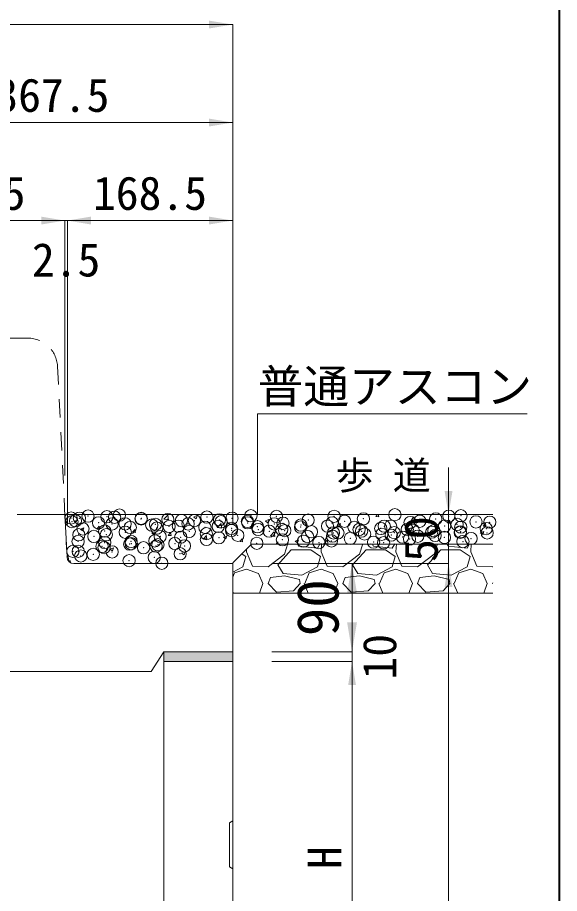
# Model space of a CAD drawing. Units: millimetres at full size. Extents: x 0 to 26200, y 7460 to 13400.
# Drawn here: x 7648 to 8200, y 11129 to 12022 of the extents above; entities that cross this region are included whole.
import ezdxf
from ezdxf.enums import TextEntityAlignment as Align

# ---------------------------------------------------------------- set-up
doc = ezdxf.new("R2010")
doc.units = ezdxf.units.MM
doc.header["$LTSCALE"] = 25
doc.header["$PDMODE"] = 32
doc.header["$PDSIZE"] = 12.5
doc.linetypes.add('USER1', pattern=[1.35, 0.75, -0.6])
doc.layers.add('ハッチング_モルタル', color=30, linetype='Continuous')
doc.layers.add('文字', color=7, linetype='Continuous')
for name, color, linetype, lineweight in [('側溝・本体', 7, 'Continuous', 9), ('図枠', 7, 'Continuous', 5), ('基礎', 3, 'Continuous', 20), ('寸法線', 7, 'Continuous', 9), ('引出線', 4, 'Continuous', 9), ('本体', 2, 'Continuous', 20), ('舗装・基礎', 7, 'Continuous', 5)]:
    doc.layers.add(name, color=color, linetype=linetype, lineweight=lineweight)
doc.styles.add('ＭＳ ゴシック', font='')
doc.styles.get('ＭＳ ゴシック').set_extended_font_data('MS Gothic')

# ---------------------------------------------------------------- blocks, each defined once
blk = doc.blocks.new('filled_arrow')
at = {"color": 0, "linetype": 'Continuous', "lineweight": -2}
blk.add_solid([(7.5, 1.25), (0, 0), (7.5, -1.25)], dxfattribs=at)

msp = doc.modelspace()

# ---------------------------------------------------------------- hatches: boundary and pattern name
at = {"layer": 'ハッチング_モルタル'}
msp.add_hatch(color=256, dxfattribs=at).paths.add_polyline_path([(7796.95, 11375.09), (7796.95, 11365.09), (7866.95, 11365.09), (7866.95, 11375.09)])

# ---------------------------------------------------------------- linework, layer by layer
at = {"layer": '側溝・本体', "linetype": 'USER1'}
for p, q in [((7658.42, 11695.09), (7535.49, 11695.09)), ((7688.38, 11666.58), (7698.12, 11471.74))]:
    msp.add_line(p, q, dxfattribs=at)
msp.add_arc((7658.42, 11665.09), 30, 2.86241, 90, dxfattribs=at)
at = {"layer": '図枠', "lineweight": 40}
msp.add_line((8200, 7659.96), (8200, 13199.96), dxfattribs=at)
at = {"layer": '基礎'}
for p, q in [((7695.95, 11515.09), (8131.95, 11515.09)), ((7866.95, 11465.81), (7886.23, 11485.09)), ((7886.23, 11485.09), (8131.95, 11485.09)), ((7866.95, 11435.09), (8131.95, 11435.09))]:
    msp.add_line(p, q, dxfattribs=at)
at = {"layer": '寸法線', "lineweight": 13}
for p, q in [((7326.95, 12015.09), (7866.95, 12015.09)), ((7866.95, 11505.09), (7866.95, 12015.09)), ((7499.45, 11915.09), (7866.95, 11915.09)), ((7866.95, 11505.09), (7866.95, 11915.09)), ((7499.45, 11815.09), (7695.95, 11815.09)), ((7647.95, 11815.09), (7746.45, 11815.09)), ((7695.95, 11555.09), (7695.95, 11815.09)), ((7695.95, 11555.09), (7695.95, 11815.09)), ((7698.45, 11815.09), (7866.95, 11815.09)), ((7698.45, 11505.09), (7698.45, 11815.09)), ((7698.45, 11505.09), (7698.45, 11815.09)), ((7866.95, 11505.09), (7866.95, 11815.09)), ((8086.95, 11563.09), (8086.95, 11417.09)), ((7735.95, 11515.09), (8086.95, 11515.09)), ((7906.95, 11465.09), (8086.95, 11465.09)), ((7906.95, 11465.09), (8086.95, 11465.09)), ((7916.95, 11465.09), (7988.62, 11465.09)), ((7988.62, 11465.09), (7988.62, 11375.09)), ((8086.95, 11465.09), (8086.95, 10715.09)), ((7988.62, 11423.09), (7988.62, 11317.09)), ((7906.95, 11375.09), (7988.62, 11375.09)), ((7916.95, 11375.09), (7988.62, 11375.09)), ((7906.95, 11365.09), (7988.62, 11365.09)), ((7906.95, 11365.09), (7988.62, 11365.09)), ((7988.62, 11365.09), (7988.62, 10965.09))]:
    msp.add_line(p, q, dxfattribs=at)
at = {"layer": '引出線'}
msp.add_lwpolyline([(7892.33, 11515.09), (7892.33, 11617.76), (8167.17, 11617.76)], dxfattribs=at)
at = {"layer": '本体'}
for p, q in [((7647.45, 11515.09), (7695.95, 11515.09)), ((7695.95, 11515.09), (7698.12, 11471.74)), ((7705.11, 11465.09), (7866.95, 11465.09)), ((7866.95, 11365.09), (7866.95, 11465.09)), ((7796.95, 11375.09), (7783.95, 11355.09)), ((7796.95, 11375.09), (7866.95, 11375.09)), ((7796.95, 11375.09), (7796.95, 11059.12)), ((7796.95, 11375.09), (7866.95, 11375.09)), ((7866.95, 11375.09), (7866.95, 10715.09)), ((7796.95, 11365.09), (7866.95, 11365.09)), ((7409.95, 11355.09), (7783.95, 11355.09)), ((7863.75, 11200.68), (7866.95, 11202.68)), ((7863.75, 11200.68), (7863.75, 11155.68)), ((7863.75, 11155.68), (7866.95, 11153.68))]:
    msp.add_line(p, q, dxfattribs=at)
msp.add_arc((7705.11, 11472.09), 7, 182.86241, 270, dxfattribs=at)
msp.add_arc((7705.11, 11472.09), 7, 182.86241, 270, dxfattribs=at)
at = {"layer": '舗装・基礎'}
for p, q in [((7756.61, 11515.09), (7756.8, 11514.96)), ((7756.8, 11514.96), (7756.85, 11515.09)), ((7796.92, 11510.28), (7800.88, 11514.41)), ((7801.43, 11509.58), (7800.87, 11514.41)), ((7827.28, 11512.59), (7829.81, 11510.89)), ((7827.31, 11512.65), (7830.86, 11514.01)), ((7829.81, 11510.89), (7830.84, 11513.96)), ((8012.83, 11513.02), (8014.56, 11515.09)), ((8012.83, 11513.02), (8015.86, 11512.75)), ((8015.8, 11512.74), (8015.36, 11515.09)), ((8049.26, 11509.83), (8051.71, 11512.75)), ((8052.23, 11509.55), (8051.65, 11512.73)), ((8091.49, 11515.09), (8091.51, 11515.07)), ((8091.51, 11515.07), (8091.52, 11515.09)), ((7728.38, 11500.31), (7730.83, 11503.23)), ((7731.35, 11500.03), (7730.76, 11503.21)), ((7796.91, 11510.3), (7801.43, 11509.6)), ((7851.14, 11501.87), (7855.1, 11506)), ((7855.65, 11501.17), (7855.08, 11506)), ((7900.29, 11508.53), (7902.81, 11506.82)), ((7900.31, 11508.58), (7903.87, 11509.94)), ((7902.82, 11506.82), (7903.85, 11509.89)), ((7973.29, 11504.46), (7975.82, 11502.75)), ((7973.32, 11504.51), (7976.87, 11505.88)), ((7975.82, 11502.75), (7976.85, 11505.82)), ((8049.26, 11509.83), (8052.3, 11509.56)), ((8085.7, 11506.64), (8088.15, 11509.56)), ((8085.7, 11506.64), (8088.74, 11506.37)), ((8088.67, 11506.36), (8088.08, 11509.55)), ((8122.14, 11503.45), (8124.59, 11506.37)), ((8122.14, 11503.45), (8125.17, 11503.19)), ((8125.11, 11503.17), (8124.52, 11506.36)), ((7711.59, 11500.28), (7714.12, 11498.57)), ((7711.62, 11500.33), (7715.17, 11501.7)), ((7714.12, 11498.57), (7715.15, 11501.64)), ((7728.38, 11500.31), (7731.42, 11500.04)), ((7764.82, 11497.12), (7767.26, 11500.04)), ((7764.82, 11497.12), (7767.85, 11496.85)), ((7767.79, 11496.84), (7767.2, 11500.03)), ((7784.6, 11496.21), (7787.13, 11494.51)), ((7784.62, 11496.26), (7788.18, 11497.63)), ((7787.13, 11494.51), (7788.16, 11497.58)), ((7801.25, 11493.93), (7803.7, 11496.85)), ((7801.25, 11493.93), (7804.29, 11493.67)), ((7804.22, 11493.65), (7803.64, 11496.84)), ((7837.69, 11490.75), (7840.14, 11493.66)), ((7840.66, 11490.47), (7840.07, 11493.65)), ((7851.13, 11501.89), (7855.65, 11501.19)), ((7905.35, 11493.47), (7909.31, 11497.59)), ((7909.86, 11492.76), (7909.3, 11497.59)), ((8046.3, 11500.39), (8048.83, 11498.68)), ((8046.32, 11500.44), (8049.88, 11501.81)), ((8048.83, 11498.68), (8049.86, 11501.75)), ((8119.31, 11496.32), (8121.83, 11494.62)), ((8119.33, 11496.37), (8122.89, 11497.74)), ((8121.83, 11494.62), (8122.86, 11497.69)), ((7837.69, 11490.74), (7840.73, 11490.48)), ((7857.6, 11492.14), (7860.13, 11490.44)), ((7857.63, 11492.19), (7861.19, 11493.56)), ((7860.13, 11490.44), (7861.16, 11493.51)), ((7874.13, 11487.56), (7876.58, 11490.48)), ((7874.13, 11487.56), (7877.16, 11487.29)), ((7877.1, 11487.28), (7876.51, 11490.46)), ((7905.35, 11493.48), (7909.86, 11492.78)), ((7911.16, 11485.09), (7913.01, 11487.29)), ((7913.35, 11485.09), (7912.95, 11487.27)), ((7919.86, 11474.65), (7923.32, 11485.49)), ((7930.61, 11488.07), (7933.14, 11486.37)), ((7930.63, 11488.13), (7934.19, 11489.49)), ((7932.71, 11485.48), (7934.33, 11483.03)), ((7933.14, 11486.37), (7934.17, 11489.44)), ((7953.38, 11480.75), (7956, 11485.45)), ((7957.6, 11485.45), (7957.19, 11476.94)), ((7959.6, 11485.09), (7963.53, 11489.18)), ((7963.99, 11485.09), (7963.52, 11489.18)), ((7996.06, 11474.65), (7999.5, 11485.4)), ((8006.32, 11485.09), (8007.2, 11485.42)), ((8007.08, 11485.09), (8007.18, 11485.37)), ((8008.96, 11485.39), (8010.53, 11483.03)), ((8029.58, 11480.75), (8032.15, 11485.37)), ((8033.8, 11485.37), (8033.39, 11476.94)), ((8072.26, 11474.65), (8075.67, 11485.32)), ((8085.22, 11485.31), (8086.73, 11483.03)), ((8105.78, 11480.75), (8108.31, 11485.29)), ((8109.99, 11485.29), (8109.59, 11476.94)), ((7741.91, 11479.83), (7744.44, 11478.12)), ((7741.94, 11479.88), (7745.5, 11481.24)), ((7744.44, 11478.12), (7745.47, 11481.19)), ((7814.92, 11475.76), (7817.45, 11474.05)), ((7814.95, 11475.81), (7818.5, 11477.18)), ((7817.45, 11474.05), (7818.48, 11477.12)), ((7881.1, 11479.23), (7880.99, 11476.94)), ((7880.99, 11476.94), (7887.09, 11462.46)), ((7913, 11463.98), (7926.71, 11479.22)), ((7926.71, 11479.22), (7946.53, 11479.22)), ((7934.33, 11483.03), (7953.38, 11480.75)), ((7946.53, 11479.22), (7956.43, 11472.37)), ((7957.19, 11476.94), (7963.29, 11462.46)), ((7989.2, 11463.98), (8002.91, 11479.22)), ((8002.91, 11479.22), (8022.73, 11479.22)), ((8010.53, 11483.03), (8029.58, 11480.75)), ((8022.73, 11479.22), (8032.63, 11472.37)), ((8033.39, 11476.94), (8039.49, 11462.46)), ((8065.4, 11463.98), (8079.11, 11479.22)), ((8079.11, 11479.22), (8098.93, 11479.22)), ((8086.73, 11483.03), (8105.78, 11480.75)), ((8098.93, 11479.22), (8108.83, 11472.37)), ((8109.59, 11476.94), (8115.69, 11462.46)), ((7698.1, 11472.2), (7699.18, 11473.33)), ((7699.02, 11468.63), (7699.74, 11468.52)), ((7699.73, 11468.5), (7699.17, 11473.33)), ((7700.37, 11466.93), (7701.44, 11468.2)), ((7701.79, 11465.92), (7701.38, 11468.19)), ((7876.69, 11474.82), (7880.23, 11472.37)), ((7880.23, 11472.37), (7877.18, 11461.7)), ((7903.09, 11461.7), (7919.86, 11474.65)), ((7956.43, 11472.37), (7953.38, 11461.7)), ((7979.29, 11461.7), (7996.06, 11474.65)), ((8032.63, 11472.37), (8029.58, 11461.7)), ((8055.49, 11461.7), (8072.26, 11474.65)), ((8108.83, 11472.37), (8105.78, 11461.7)), ((7877.18, 11461.7), (7866.95, 11456.34)), ((7868.8, 11455.6), (7880.99, 11459.41)), ((7880.99, 11459.41), (7893.19, 11454.84)), ((7887.09, 11462.46), (7903.09, 11461.7)), ((7918.33, 11454.84), (7913, 11463.98)), ((7953.38, 11461.7), (7937.38, 11453.32)), ((7945, 11455.6), (7957.19, 11459.41)), ((7957.19, 11459.41), (7969.39, 11454.84)), ((7963.29, 11462.46), (7979.29, 11461.7)), ((7994.53, 11454.84), (7989.2, 11463.98)), ((8029.58, 11461.7), (8013.58, 11453.32)), ((8021.2, 11455.6), (8033.39, 11459.41)), ((8033.39, 11459.41), (8045.59, 11454.84)), ((8039.49, 11462.46), (8055.49, 11461.7)), ((8070.73, 11454.84), (8065.4, 11463.98)), ((8105.78, 11461.7), (8089.78, 11453.32)), ((8097.4, 11455.6), (8109.59, 11459.41)), ((8109.59, 11459.41), (8121.79, 11454.84)), ((8115.69, 11462.46), (8131.69, 11461.7)), ((8131.69, 11461.7), (8131.95, 11461.9)), ((7866.95, 11451.29), (7868.8, 11455.6)), ((7893.19, 11454.84), (7897.76, 11444.93)), ((7903.09, 11444.93), (7905.38, 11451.03)), ((7919.86, 11452.55), (7905.38, 11451.03)), ((7937.38, 11453.32), (7918.33, 11454.84)), ((7935.1, 11448.74), (7919.86, 11452.55)), ((7940.43, 11444.93), (7945, 11455.6)), ((7969.39, 11454.84), (7973.96, 11444.93)), ((7979.29, 11444.93), (7981.58, 11451.03)), ((7996.06, 11452.55), (7981.58, 11451.03)), ((8013.58, 11453.32), (7994.53, 11454.84)), ((8011.3, 11448.74), (7996.06, 11452.55)), ((8016.63, 11444.93), (8021.2, 11455.6)), ((8045.59, 11454.84), (8050.16, 11444.93)), ((8055.49, 11444.93), (8057.78, 11451.03)), ((8072.26, 11452.55), (8057.78, 11451.03)), ((8089.78, 11453.32), (8070.73, 11454.84)), ((8087.5, 11448.74), (8072.26, 11452.55)), ((8092.83, 11444.93), (8097.4, 11455.6)), ((8121.79, 11454.84), (8126.36, 11444.93)), ((7894.24, 11435.09), (7897.76, 11444.93)), ((7911.47, 11435.79), (7903.09, 11444.93)), ((7935.86, 11444.93), (7929, 11437.31)), ((7935.86, 11444.93), (7935.1, 11448.74)), ((7939.67, 11444.93), (7943.89, 11435.09)), ((7970.44, 11435.09), (7973.96, 11444.93)), ((7987.67, 11435.79), (7979.29, 11444.93)), ((8012.06, 11444.93), (8005.2, 11437.31)), ((8012.06, 11444.93), (8011.3, 11448.74)), ((8015.87, 11444.93), (8020.09, 11435.09)), ((8046.64, 11435.09), (8050.16, 11444.93)), ((8063.87, 11435.79), (8055.49, 11444.93)), ((8088.26, 11444.93), (8081.4, 11437.31)), ((8088.26, 11444.93), (8087.5, 11448.74)), ((8092.07, 11444.93), (8096.29, 11435.09)), ((8122.84, 11435.09), (8126.36, 11444.93)), ((8131.69, 11444.93), (8131.95, 11445.63)), ((8131.95, 11444.65), (8131.69, 11444.93)), ((7866.95, 11436.8), (7867.69, 11435.09)), ((7929, 11437.31), (7911.47, 11435.79)), ((8005.2, 11437.31), (7987.67, 11435.79)), ((8081.4, 11437.31), (8063.87, 11435.79))]:
    msp.add_line(p, q, dxfattribs=at)
for p in [(7751.55, 11514.6), (8032.31, 11515.01), (7702.24, 11511.62), (7703.11, 11507.88), (7706.75, 11508.7), (7710.77, 11511.43), (7719.52, 11513.56), (7730.23, 11506.73), (7738.84, 11512.93), (7744.03, 11505.55), (7746.64, 11512.41), (7757.35, 11505.59), (7773.66, 11510.64), (7773.76, 11511.27), (7800.87, 11510.12), (7814.66, 11508.97), (7821.47, 11505.53), (7827.99, 11508.97), (7840.74, 11512.55), (7853.55, 11509.75), (7855.11, 11507.83), (7866.27, 11511.43), (7881.94, 11508.11), (7882.23, 11506.68), (7885.51, 11513.96), (7909.35, 11505.54), (7911.56, 11513.2), (7918.25, 11506.27), (7943.91, 11509.52), (7968.27, 11506.58), (7970.3, 11513.33), (7980.98, 11508.25), (8000.22, 11510.79), (8047.8, 11507.06), (8057.6, 11508.32), (8073.89, 11510.64), (8087.22, 11513.4), (8099.55, 11513.89), (8114.94, 11507.61), (8129.02, 11507.33), (7714.41, 11500.47), (7736.53, 11498.33), (7757.43, 11497.1), (7762.62, 11501.91), (7784.47, 11504.44), (7788.27, 11505.16), (7789.51, 11501.32), (7802.23, 11503), (7811.58, 11503.3), (7822.69, 11497.94), (7838.7, 11502.15), (7852.31, 11503.03), (7865.78, 11498.89), (7865.82, 11501.01), (7892.17, 11502.7), (7892.94, 11499.86), (7904.23, 11498.15), (7916.94, 11499.82), (7920.06, 11498.71), (7936.18, 11502.36), (7936.46, 11504.39), (7947.18, 11497.57), (7963.58, 11503.25), (7969.68, 11496.42), (7974.29, 11496.42), (7990.7, 11502.1), (7995.76, 11500), (7998.34, 11498.15), (8017.82, 11500.95), (8021.42, 11503.25), (8027.97, 11503.23), (8031.66, 11496.65), (8044.94, 11499.81), (8050.9, 11499.18), (8069.77, 11497.16), (8072.05, 11498.66), (8082.98, 11503.41), (8095.7, 11505.08), (8098.93, 11496.98), (8099.17, 11497.52), (8099.39, 11502.25), (8125.31, 11500.79), (8126.29, 11496.37), (7709.41, 11487.74), (7710.15, 11494.52), (7725.47, 11492.89), (7738.19, 11494.57), (7763.43, 11487.77), (7787.66, 11488.25), (7793.06, 11492.86), (7814.04, 11492.06), (7840.12, 11495.63), (7840.19, 11489.72), (7852.9, 11491.39), (7872.14, 11493.93), (7917.63, 11489.36), (7939.09, 11487.98), (7943.29, 11492.61), (7967.62, 11488.22), (7968.72, 11493.06), (7986.86, 11490.75), (8001.41, 11495.28), (8018.94, 11494.98), (8028.53, 11494.13), (8040.14, 11492.08), (8047.19, 11490.15), (8055.65, 11492.99), (8073.27, 11493.73), (8082.77, 11491.84), (8101.58, 11487.58), (8109.88, 11490.69), (7733.81, 11482.69), (7735.91, 11481.42), (7736.53, 11486.59), (7762, 11485), (7763.65, 11485.44), (7776.15, 11481.29), (7788.87, 11482.96), (7790.77, 11484.3), (7808.1, 11485.49), (7817.89, 11483.15), (7891.55, 11485.78), (7954.9, 11486.54), (8010.52, 11486.99), (8020.8, 11486.34), (7704.18, 11477.6), (7709.53, 11477.61), (7712.11, 11472.86), (7724.83, 11474.53), (7744.07, 11477.06), (7787.04, 11471.34), (7813.42, 11475.15), (7761.38, 11468.09), (7794.74, 11465.46)]:
    msp.add_point(p, dxfattribs=at)

# ---------------------------------------------------------------- block references
at = {"layer": '寸法線', "lineweight": 13}
for p, xscale, yscale, rotation in [((7866.95, 12015.09), 3.2, 3.2, 180), ((7866.95, 11915.09), 3.2, 3.2, 180), ((7695.95, 11815.09), 3.2, 3.2, 180), ((7695.95, 11815.09), 3.2, 3.2, 180), ((7866.95, 11815.09), 3.2, 3.2, 180), ((8086.95, 11515.09), 3.2, 3.2, 90), ((7988.62, 11465.09), 4, 4, 270), ((8086.95, 11465.09), 3.2, 3.2, 270), ((8086.95, 11465.09), 3.2, 3.2, 270), ((7988.62, 11375.09), 4, 4, 90), ((7988.62, 11375.09), 3.2, 3.2, 90), ((7988.62, 11365.09), 3.2, 3.2, 270), ((7988.62, 11365.09), 3.2, 3.2, 270)]:
    msp.add_blockref('filled_arrow', p, dxfattribs=dict(at, xscale=xscale, yscale=yscale, rotation=rotation))
at = {"layer": '寸法線', "lineweight": 13, "xscale": 3.2, "yscale": 3.2}
msp.add_blockref('filled_arrow', (7698.45, 11815.09), dxfattribs=at)
msp.add_blockref('filled_arrow', (7698.45, 11815.09), dxfattribs=at)
at = {"layer": '引出線', "xscale": 0.133, "yscale": 0.133, "rotation": 90}
msp.add_blockref('filled_arrow', (7892.33, 11515.09), dxfattribs=at)

# ---------------------------------------------------------------- texts
at = {"layer": '寸法線', "style": 'ＭＳ ゴシック'}
for s, p in [('367.5', (7683.2, 11943.09)), ('196.5', (7597.7, 11843.09)), ('168.5', (7782.7, 11843.09)), ('2.5', (7697.2, 11775.09))]:
    msp.add_text(s, height=34.18, dxfattribs=at).set_placement(p, align=Align.MIDDLE_CENTER)
for s, height, p in [('50', 34.18, (8058.95, 11490.09)), ('90', 42.72, (7953.62, 11420.09)), ('10', 34.18, (8016.62, 11370.09)), ('H', 34.18, (7960.62, 11165.09))]:
    msp.add_text(s, height=height, rotation=90, dxfattribs=at).set_placement(p, align=Align.MIDDLE_CENTER)
at = {"layer": '引出線', "style": 'ＭＳ ゴシック'}
msp.add_text('普通アスコン', height=34.18, dxfattribs=at).set_placement((7892.33, 11662.97), align=Align.TOP_LEFT)
at = {"layer": '文字', "style": 'ＭＳ ゴシック'}
msp.add_text('歩 道', height=28.48, dxfattribs=at).set_placement((8020.32, 11555.09), align=Align.MIDDLE_CENTER)

doc.saveas('drawing.dxf')
